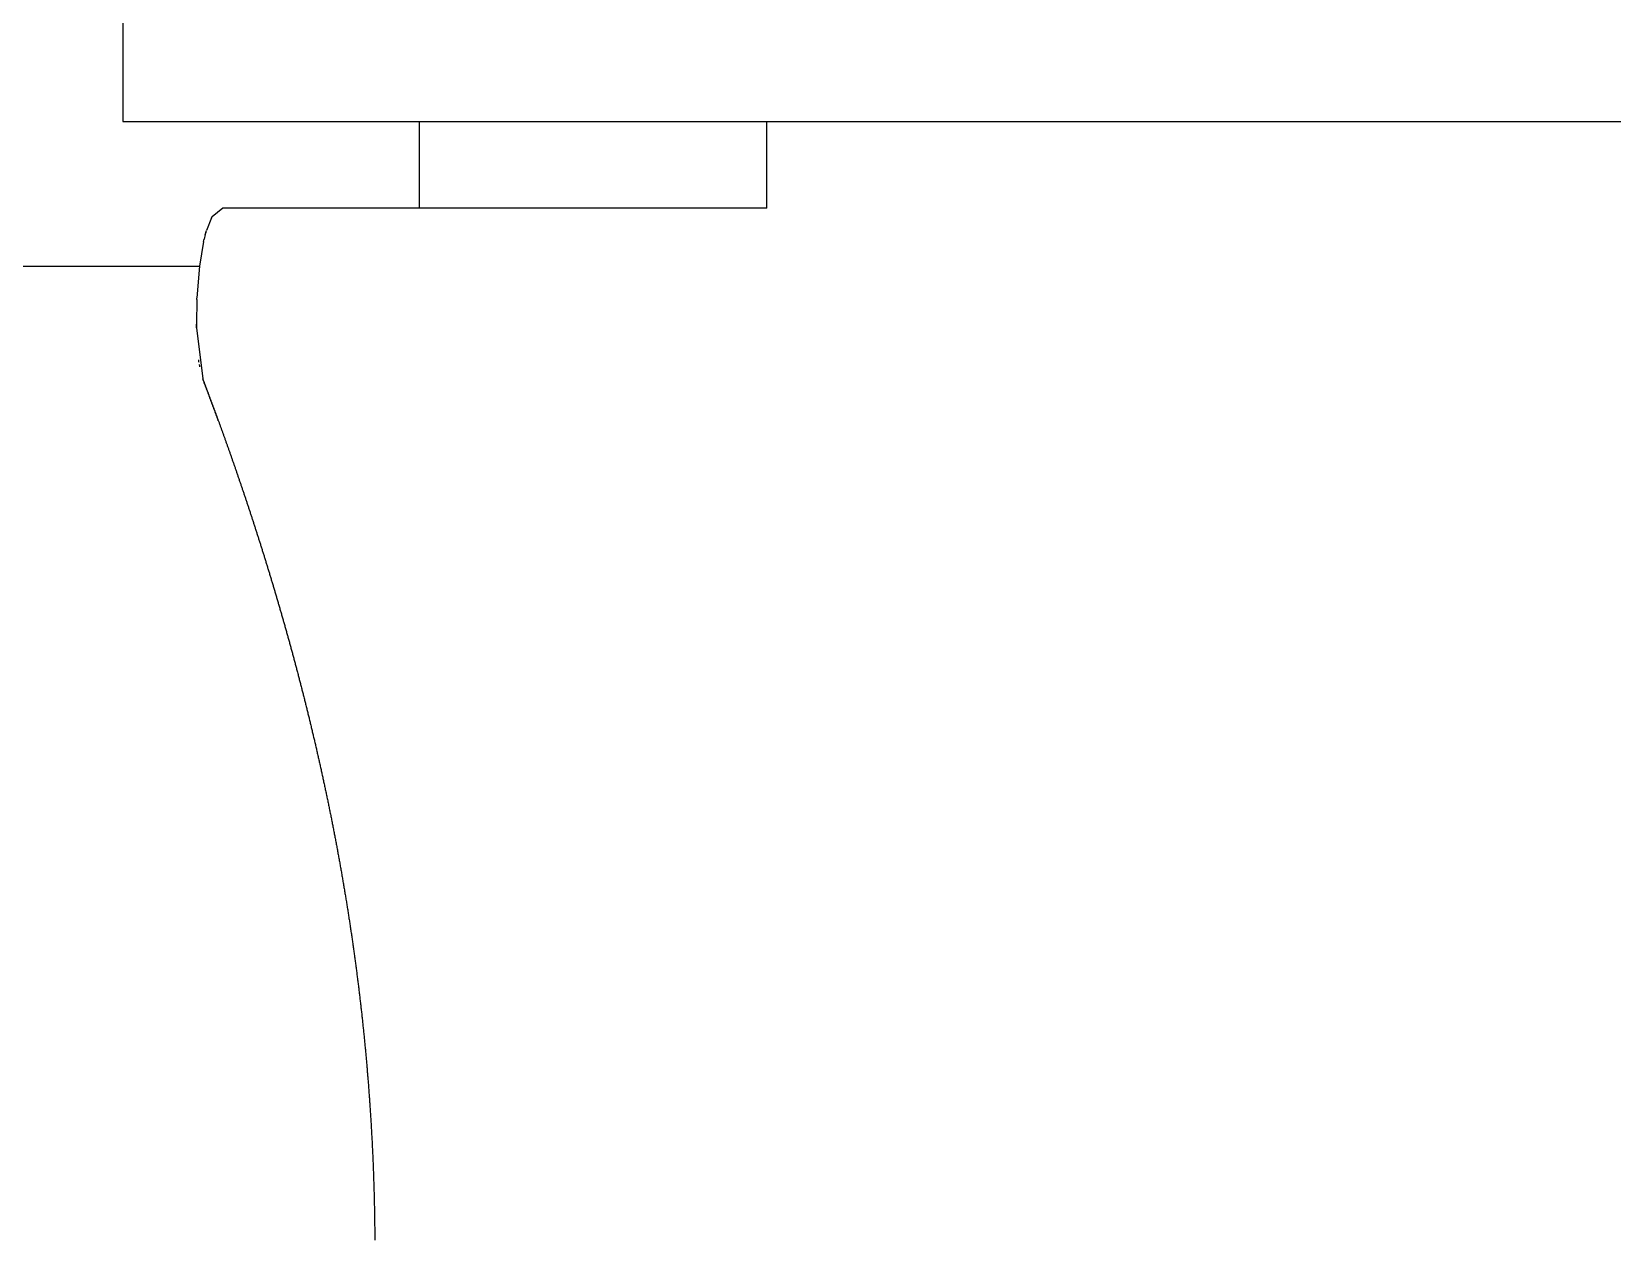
# Model space of a CAD drawing. Header units: millimetres. Extents: x 434053 to 1059003, y -2417481 to 936527.
# Drawn here: x 554706.65 to 554733.97, y -2129151.52 to -2129130.66 of the extents above; entities that cross this region are included whole.
import ezdxf

# ---------------------------------------------------------------- set-up
doc = ezdxf.new("R2010")
doc.units = ezdxf.units.MM
doc.header["$LTSCALE"] = 1000
doc.header["$MEASUREMENT"] = 0
doc.layers.add('fur2023', color=252, linetype='Continuous')
doc.layers.add('PUB_HATCH', color=8, linetype='Continuous')

# ---------------------------------------------------------------- blocks, each defined once
blk = doc.blocks.new('dgasdgghAccessible Toilet')
at = {"linetype": 'Continuous'}
for p, q in [((-1039.5, -321.530551), (-1039.5, -268.530551)), ((-1038, -310.401054), (-1039.5, -310.401054)), ((-1038, -310.401054), (-1038, -319.805034)), ((-1038, -310.401054), (-1038, -319.805034)), ((-1039.5, -316.411054), (-1038, -316.411054)), ((-1024.272092, -317.426359), (-1024.250968, -317.423917)), ((-1024.250968, -317.423917), (-1024.229836, -317.421486)), ((-1024.229836, -317.421486), (-1024.208697, -317.419066)), ((-1024.208697, -317.419066), (-1024.187551, -317.416658)), ((-1024.187551, -317.416658), (-1024.166397, -317.41426)), ((-1024.166397, -317.41426), (-1024.145236, -317.411874)), ((-1024.145236, -317.411874), (-1024.124068, -317.409499)), ((-1024.124068, -317.409499), (-1024.102892, -317.407135)), ((-1024.102892, -317.407135), (-1024.081708, -317.404782)), ((-1024.081708, -317.404782), (-1024.060517, -317.40244)), ((-1024.060517, -317.40244), (-1024.039319, -317.40011)), ((-1024.039319, -317.40011), (-1024.018114, -317.397791)), ((-1024.018114, -317.397791), (-1023.996901, -317.395483)), ((-1023.996901, -317.395483), (-1023.97568, -317.393186)), ((-1023.97568, -317.393186), (-1023.954452, -317.390901)), ((-1023.954452, -317.390901), (-1023.933217, -317.388627)), ((-1023.933217, -317.388627), (-1023.911974, -317.386364)), ((-1023.911974, -317.386364), (-1023.890724, -317.384113)), ((-1023.890724, -317.384113), (-1023.869466, -317.381873)), ((-1023.869466, -317.381873), (-1023.848201, -317.379644)), ((-1023.848201, -317.379644), (-1023.826929, -317.377426)), ((-1023.826929, -317.377426), (-1023.805649, -317.375221)), ((-1023.805649, -317.375221), (-1023.784361, -317.373026)), ((-1023.784361, -317.373026), (-1023.763066, -317.370843)), ((-1023.763066, -317.370843), (-1023.741764, -317.368671)), ((-1023.741764, -317.368671), (-1023.720454, -317.366511)), ((-1023.720454, -317.366511), (-1023.699137, -317.364362)), ((-1023.699137, -317.364362), (-1023.677812, -317.362225)), ((-1023.677812, -317.362225), (-1023.656479, -317.360099)), ((-1023.656479, -317.360099), (-1023.63514, -317.357985)), ((-1023.63514, -317.357985), (-1023.613792, -317.355882)), ((-1023.613792, -317.355882), (-1023.592438, -317.353791)), ((-1023.592438, -317.353791), (-1023.571075, -317.351711)), ((-1023.571075, -317.351711), (-1023.549706, -317.349643)), ((-1023.549706, -317.349643), (-1023.528328, -317.347587)), ((-1023.528328, -317.347587), (-1023.506944, -317.345542)), ((-1023.506944, -317.345542), (-1023.485551, -317.343508)), ((-1023.485551, -317.343508), (-1023.464152, -317.341487)), ((-1023.464152, -317.341487), (-1023.442744, -317.339477)), ((-1023.442744, -317.339477), (-1023.42133, -317.337478)), ((-1023.42133, -317.337478), (-1023.399907, -317.335492)), ((-1023.399907, -317.335492), (-1023.378477, -317.333516)), ((-1023.378477, -317.333516), (-1023.35704, -317.331553)), ((-1023.35704, -317.331553), (-1023.335595, -317.329601)), ((-1023.335595, -317.329601), (-1023.314143, -317.327662)), ((-1023.314143, -317.327662), (-1023.292683, -317.325733)), ((-1023.292683, -317.325733), (-1023.271215, -317.323817)), ((-1023.271215, -317.323817), (-1023.24974, -317.321912)), ((-1023.24974, -317.321912), (-1023.228258, -317.320019)), ((-1023.228258, -317.320019), (-1023.206768, -317.318138)), ((-1023.206768, -317.318138), (-1023.18527, -317.316269)), ((-1023.18527, -317.316269), (-1023.163765, -317.314412)), ((-1023.163765, -317.314412), (-1023.142252, -317.312566)), ((-1023.142252, -317.312566), (-1023.120732, -317.310733)), ((-1023.120732, -317.310733), (-1023.099204, -317.308911)), ((-1023.099204, -317.308911), (-1023.077668, -317.307101)), ((-1023.077668, -317.307101), (-1023.056125, -317.305303)), ((-1023.056125, -317.305303), (-1023.034575, -317.303517)), ((-1023.034575, -317.303517), (-1023.013016, -317.301742)), ((-1023.013016, -317.301742), (-1022.991451, -317.29998)), ((-1022.991451, -317.29998), (-1022.969877, -317.29823)), ((-1022.969877, -317.29823), (-1022.948296, -317.296492)), ((-1022.948296, -317.296492), (-1022.926708, -317.294765)), ((-1022.926708, -317.294765), (-1022.905112, -317.293051)), ((-1022.905112, -317.293051), (-1022.883508, -317.291349)), ((-1022.883508, -317.291349), (-1022.861897, -317.289659)), ((-1022.861897, -317.289659), (-1022.840278, -317.28798)), ((-1022.840278, -317.28798), (-1022.818651, -317.286314)), ((-1022.818651, -317.286314), (-1022.797017, -317.28466)), ((-1022.797017, -317.28466), (-1022.775376, -317.283018)), ((-1022.775376, -317.283018), (-1022.753726, -317.281388)), ((-1022.753726, -317.281388), (-1022.732069, -317.279771)), ((-1022.732069, -317.279771), (-1022.710405, -317.278165)), ((-1022.710405, -317.278165), (-1022.688733, -317.276572)), ((-1022.688733, -317.276572), (-1022.667053, -317.27499)), ((-1022.667053, -317.27499), (-1022.645365, -317.273421)), ((-1022.645365, -317.273421), (-1022.62367, -317.271865)), ((-1022.62367, -317.271865), (-1022.601967, -317.27032)), ((-1022.601967, -317.27032), (-1022.580257, -317.268787)), ((-1022.580257, -317.268787), (-1022.558539, -317.267267)), ((-1022.558539, -317.267267), (-1022.536813, -317.265759)), ((-1022.536813, -317.265759), (-1022.51508, -317.264264)), ((-1022.51508, -317.264264), (-1022.493339, -317.26278)), ((-1022.493339, -317.26278), (-1022.471591, -317.261309)), ((-1022.471591, -317.261309), (-1022.449834, -317.259851)), ((-1022.449834, -317.259851), (-1022.42807, -317.258404)), ((-1022.42807, -317.258404), (-1022.406299, -317.25697)), ((-1022.406299, -317.25697), (-1022.384519, -317.255548)), ((-1022.384519, -317.255548), (-1022.362732, -317.254139)), ((-1022.362732, -317.254139), (-1022.340938, -317.252742)), ((-1022.340938, -317.252742), (-1022.319135, -317.251358)), ((-1022.319135, -317.251358), (-1022.297325, -317.249985)), ((-1022.297325, -317.249985), (-1022.275508, -317.248626)), ((-1022.275508, -317.248626), (-1022.253682, -317.247278)), ((-1022.253682, -317.247278), (-1022.231849, -317.245944)), ((-1022.231849, -317.245944), (-1022.210008, -317.244621)), ((-1022.210008, -317.244621), (-1022.18816, -317.243312)), ((-1022.18816, -317.243312), (-1022.166303, -317.242014)), ((-1022.166303, -317.242014), (-1022.144439, -317.24073)), ((-1022.144439, -317.24073), (-1022.122567, -317.239457)), ((-1022.122567, -317.239457), (-1022.100688, -317.238198)), ((-1022.100688, -317.238198), (-1022.0788, -317.236951)), ((-1022.0788, -317.236951), (-1022.056905, -317.235716)), ((-1022.056905, -317.235716), (-1022.035002, -317.234494)), ((-1022.035002, -317.234494), (-1022.013092, -317.233285)), ((-1022.013092, -317.233285), (-1021.991173, -317.232088)), ((-1021.991173, -317.232088), (-1021.969247, -317.230904)), ((-1021.969247, -317.230904), (-1021.947313, -317.229733)), ((-1021.947313, -317.229733), (-1021.925371, -317.228574)), ((-1021.925371, -317.228574), (-1021.903421, -317.227428)), ((-1021.903421, -317.227428), (-1021.881463, -317.226295)), ((-1021.881463, -317.226295), (-1021.859497, -317.225174)), ((-1021.859497, -317.225174), (-1021.837524, -317.224066)), ((-1021.837524, -317.224066), (-1021.815542, -317.222971)), ((-1021.815542, -317.222971), (-1021.793553, -317.221889)), ((-1021.793553, -317.221889), (-1021.771556, -317.220819)), ((-1021.771556, -317.220819), (-1021.749551, -317.219762)), ((-1021.749551, -317.219762), (-1021.727539, -317.218718)), ((-1021.727539, -317.218718), (-1021.705518, -317.217687)), ((-1021.705518, -317.217687), (-1021.68349, -317.216669)), ((-1021.68349, -317.216669), (-1021.661454, -317.215664)), ((-1021.661454, -317.215664), (-1021.639411, -317.214671)), ((-1021.639411, -317.214671), (-1021.61736, -317.213691)), ((-1021.61736, -317.213691), (-1021.595301, -317.212725)), ((-1021.595301, -317.212725), (-1021.573235, -317.211771)), ((-1021.573235, -317.211771), (-1021.55116, -317.21083)), ((-1021.55116, -317.21083), (-1021.529078, -317.209902)), ((-1021.529078, -317.209902), (-1021.506987, -317.208987)), ((-1021.506987, -317.208987), (-1021.484889, -317.208085)), ((-1021.484889, -317.208085), (-1021.462782, -317.207196)), ((-1021.462782, -317.207196), (-1021.440667, -317.20632)), ((-1021.440667, -317.20632), (-1021.418543, -317.205457)), ((-1021.418543, -317.205457), (-1021.39641, -317.204607)), ((-1021.39641, -317.204607), (-1021.374269, -317.203769)), ((-1021.374269, -317.203769), (-1021.352119, -317.202945)), ((-1021.352119, -317.202945), (-1021.329961, -317.202134)), ((-1021.329961, -317.202134), (-1021.307794, -317.201337)), ((-1021.307794, -317.201337), (-1021.285619, -317.200552)), ((-1021.285619, -317.200552), (-1021.263437, -317.19978)), ((-1021.263437, -317.19978), (-1021.241248, -317.199022)), ((-1021.241248, -317.199022), (-1021.219053, -317.198277)), ((-1021.219053, -317.198277), (-1021.196853, -317.197545)), ((-1021.196853, -317.197545), (-1021.174648, -317.196826)), ((-1021.174648, -317.196826), (-1021.152438, -317.196121)), ((-1021.152438, -317.196121), (-1021.130224, -317.195429)), ((-1021.130224, -317.195429), (-1021.108008, -317.19475)), ((-1021.108008, -317.19475), (-1021.085788, -317.194085)), ((-1021.085788, -317.194085), (-1021.063566, -317.193434)), ((-1021.063566, -317.193434), (-1021.041343, -317.192796)), ((-1021.041343, -317.192796), (-1021.019117, -317.192171)), ((-1021.019117, -317.192171), (-1020.996891, -317.19156)), ((-1020.996891, -317.19156), (-1020.974662, -317.190962)), ((-1020.974662, -317.190962), (-1020.952433, -317.190378)), ((-1020.952433, -317.190378), (-1020.930202, -317.189807)), ((-1020.930202, -317.189807), (-1020.907971, -317.18925)), ((-1020.907971, -317.18925), (-1020.885739, -317.188706)), ((-1020.885739, -317.188706), (-1020.863507, -317.188175)), ((-1020.863507, -317.188175), (-1020.841275, -317.187658)), ((-1020.841275, -317.187658), (-1020.819042, -317.187155)), ((-1020.819042, -317.187155), (-1020.79681, -317.186665)), ((-1020.79681, -317.186665), (-1020.774578, -317.186188)), ((-1020.774578, -317.186188), (-1020.752347, -317.185725)), ((-1020.752347, -317.185725), (-1020.730116, -317.185276)), ((-1020.730116, -317.185276), (-1020.707886, -317.18484)), ((-1020.707886, -317.18484), (-1020.685657, -317.184417)), ((-1020.685657, -317.184417), (-1020.663429, -317.184008)), ((-1020.663429, -317.184008), (-1020.641202, -317.183612)), ((-1020.641202, -317.183612), (-1020.618977, -317.183229)), ((-1020.618977, -317.183229), (-1020.596753, -317.182861)), ((-1020.596753, -317.182861), (-1020.574531, -317.182505)), ((-1020.574531, -317.182505), (-1020.552311, -317.182163)), ((-1020.552311, -317.182163), (-1020.530093, -317.181835)), ((-1020.530093, -317.181835), (-1020.507877, -317.18152)), ((-1020.507877, -317.18152), (-1020.485664, -317.181218)), ((-1020.485664, -317.181218), (-1020.463453, -317.18093)), ((-1020.463453, -317.18093), (-1020.441245, -317.180655)), ((-1020.441245, -317.180655), (-1020.41904, -317.180394)), ((-1020.41904, -317.180394), (-1020.396838, -317.180146)), ((-1020.396838, -317.180146), (-1020.37464, -317.179912)), ((-1020.37464, -317.179912), (-1020.352445, -317.179691)), ((-1020.352445, -317.179691), (-1020.330255, -317.179484)), ((-1020.330255, -317.179484), (-1020.308068, -317.17929)), ((-1020.308068, -317.17929), (-1020.285886, -317.17911)), ((-1020.285886, -317.17911), (-1020.263708, -317.178943)), ((-1020.263708, -317.178943), (-1020.241535, -317.17879)), ((-1020.241535, -317.17879), (-1020.219366, -317.17865)), ((-1020.219366, -317.17865), (-1020.197202, -317.178523)), ((-1020.197202, -317.178523), (-1020.175043, -317.17841)), ((-1026.204504, -317.699926), (-1026.184064, -317.696517)), ((-1026.184064, -317.696517), (-1026.163616, -317.693117)), ((-1026.163616, -317.693117), (-1026.143161, -317.689727)), ((-1026.143161, -317.689727), (-1026.122698, -317.686347)), ((-1026.122698, -317.686347), (-1026.102228, -317.682977)), ((-1026.102228, -317.682977), (-1026.081751, -317.679616)), ((-1026.081751, -317.679616), (-1026.061266, -317.676265)), ((-1026.061266, -317.676265), (-1026.040774, -317.672924)), ((-1026.040774, -317.672924), (-1026.020274, -317.669593)), ((-1026.020274, -317.669593), (-1025.999767, -317.666272)), ((-1025.999767, -317.666272), (-1025.979253, -317.66296)), ((-1025.979253, -317.66296), (-1025.958731, -317.659658)), ((-1025.958731, -317.659658), (-1025.938202, -317.656367)), ((-1025.938202, -317.656367), (-1025.917666, -317.653085)), ((-1025.917666, -317.653085), (-1025.897123, -317.649813)), ((-1025.897123, -317.649813), (-1025.876572, -317.646551)), ((-1025.876572, -317.646551), (-1025.856013, -317.643298)), ((-1025.856013, -317.643298), (-1025.835448, -317.640056)), ((-1025.835448, -317.640056), (-1025.814875, -317.636824)), ((-1025.814875, -317.636824), (-1025.794295, -317.633602)), ((-1025.794295, -317.633602), (-1025.773707, -317.63039)), ((-1025.773707, -317.63039), (-1025.753112, -317.627188)), ((-1025.753112, -317.627188), (-1025.73251, -317.623995)), ((-1025.73251, -317.623995), (-1025.7119, -317.620813)), ((-1025.7119, -317.620813), (-1025.691283, -317.617641)), ((-1025.691283, -317.617641), (-1025.670659, -317.614479)), ((-1025.670659, -317.614479), (-1025.650027, -317.611328)), ((-1025.650027, -317.611328), (-1025.629388, -317.608186)), ((-1025.629388, -317.608186), (-1025.608741, -317.605054)), ((-1025.608741, -317.605054), (-1025.588088, -317.601933)), ((-1025.588088, -317.601933), (-1025.567427, -317.598821)), ((-1025.567427, -317.598821), (-1025.546758, -317.59572)), ((-1025.546758, -317.59572), (-1025.526082, -317.592629)), ((-1025.526082, -317.592629), (-1025.505399, -317.589548)), ((-1025.505399, -317.589548), (-1025.484709, -317.586478)), ((-1025.484709, -317.586478), (-1025.464011, -317.583417)), ((-1025.464011, -317.583417), (-1025.443305, -317.580367)), ((-1025.443305, -317.580367), (-1025.422593, -317.577327)), ((-1025.422593, -317.577327), (-1025.401873, -317.574298)), ((-1025.401873, -317.574298), (-1025.381146, -317.571278)), ((-1025.381146, -317.571278), (-1025.360411, -317.568269)), ((-1025.360411, -317.568269), (-1025.339669, -317.56527)), ((-1025.339669, -317.56527), (-1025.31892, -317.562282)), ((-1025.31892, -317.562282), (-1025.298163, -317.559304)), ((-1025.298163, -317.559304), (-1025.277399, -317.556336)), ((-1025.277399, -317.556336), (-1025.256628, -317.553379)), ((-1025.256628, -317.553379), (-1025.235849, -317.550432)), ((-1025.235849, -317.550432), (-1025.215063, -317.547496)), ((-1025.215063, -317.547496), (-1025.19427, -317.544569)), ((-1025.19427, -317.544569), (-1025.173469, -317.541654)), ((-1025.173469, -317.541654), (-1025.152661, -317.538749)), ((-1025.152661, -317.538749), (-1025.131846, -317.535854)), ((-1025.131846, -317.535854), (-1025.111023, -317.532969)), ((-1025.111023, -317.532969), (-1025.090193, -317.530096)), ((-1025.090193, -317.530096), (-1025.069356, -317.527232)), ((-1025.069356, -317.527232), (-1025.048511, -317.52438)), ((-1025.048511, -317.52438), (-1025.027659, -317.521537)), ((-1025.027659, -317.521537), (-1025.006799, -317.518706)), ((-1025.006799, -317.518706), (-1024.985933, -317.515885)), ((-1024.985933, -317.515885), (-1024.965058, -317.513074)), ((-1024.965058, -317.513074), (-1024.944177, -317.510274)), ((-1024.944177, -317.510274), (-1024.923288, -317.507485)), ((-1024.923288, -317.507485), (-1024.902392, -317.504706)), ((-1024.902392, -317.504706), (-1024.881488, -317.501938)), ((-1024.881488, -317.501938), (-1024.860578, -317.499181)), ((-1024.860578, -317.499181), (-1024.839659, -317.496434)), ((-1024.839659, -317.496434), (-1024.818734, -317.493698)), ((-1024.818734, -317.493698), (-1024.797801, -317.490972)), ((-1024.797801, -317.490972), (-1024.776861, -317.488258)), ((-1024.776861, -317.488258), (-1024.755913, -317.485554)), ((-1024.755913, -317.485554), (-1024.734958, -317.482861)), ((-1024.734958, -317.482861), (-1024.713996, -317.480178)), ((-1024.713996, -317.480178), (-1024.693027, -317.477507)), ((-1024.693027, -317.477507), (-1024.67205, -317.474846)), ((-1024.67205, -317.474846), (-1024.651065, -317.472196)), ((-1024.651065, -317.472196), (-1024.630074, -317.469557)), ((-1024.630074, -317.469557), (-1024.609075, -317.466928)), ((-1024.609075, -317.466928), (-1024.588069, -317.464311)), ((-1024.588069, -317.464311), (-1024.567055, -317.461704)), ((-1024.567055, -317.461704), (-1024.546034, -317.459108)), ((-1024.546034, -317.459108), (-1024.525006, -317.456523)), ((-1024.525006, -317.456523), (-1024.50397, -317.453949)), ((-1024.50397, -317.453949), (-1024.482927, -317.451386)), ((-1024.482927, -317.451386), (-1024.461877, -317.448834)), ((-1024.461877, -317.448834), (-1024.440819, -317.446293)), ((-1024.440819, -317.446293), (-1024.419754, -317.443763)), ((-1024.419754, -317.443763), (-1024.398681, -317.441243)), ((-1024.398681, -317.441243), (-1024.377601, -317.438735)), ((-1024.377601, -317.438735), (-1024.356514, -317.436238)), ((-1024.356514, -317.436238), (-1024.33542, -317.433752)), ((-1024.33542, -317.433752), (-1024.314318, -317.431276)), ((-1024.314318, -317.431276), (-1024.293208, -317.428812)), ((-1024.293208, -317.428812), (-1024.272092, -317.426359)), ((-1027.68716, -317.97618), (-1027.667664, -317.97218)), ((-1027.667664, -317.97218), (-1027.648153, -317.968186)), ((-1027.648153, -317.968186), (-1027.628626, -317.964198)), ((-1027.628626, -317.964198), (-1027.609084, -317.960217)), ((-1027.609084, -317.960217), (-1027.589525, -317.956243)), ((-1027.589525, -317.956243), (-1027.56995, -317.952275)), ((-1027.56995, -317.952275), (-1027.550359, -317.948314)), ((-1027.550359, -317.948314), (-1027.530752, -317.94436)), ((-1027.530752, -317.94436), (-1027.51113, -317.940412)), ((-1027.51113, -317.940412), (-1027.491491, -317.936471)), ((-1027.491491, -317.936471), (-1027.471836, -317.932536)), ((-1027.471836, -317.932536), (-1027.452165, -317.928609)), ((-1027.452165, -317.928609), (-1027.432478, -317.924688)), ((-1027.432478, -317.924688), (-1027.412775, -317.920774)), ((-1027.412775, -317.920774), (-1027.393056, -317.916866)), ((-1027.393056, -317.916866), (-1027.373321, -317.912966)), ((-1027.373321, -317.912966), (-1027.35357, -317.909072)), ((-1027.35357, -317.909072), (-1027.333803, -317.905186)), ((-1027.333803, -317.905186), (-1027.31402, -317.901306)), ((-1027.31402, -317.901306), (-1027.294222, -317.897433)), ((-1027.294222, -317.897433), (-1027.274407, -317.893568)), ((-1027.274407, -317.893568), (-1027.254577, -317.889709)), ((-1027.254577, -317.889709), (-1027.234731, -317.885857)), ((-1027.234731, -317.885857), (-1027.214869, -317.882013)), ((-1027.214869, -317.882013), (-1027.194992, -317.878175)), ((-1027.194992, -317.878175), (-1027.175098, -317.874345)), ((-1027.175098, -317.874345), (-1027.15519, -317.870522)), ((-1027.15519, -317.870522), (-1027.135265, -317.866707)), ((-1027.135265, -317.866707), (-1027.115325, -317.862898)), ((-1027.115325, -317.862898), (-1027.095369, -317.859097)), ((-1027.095369, -317.859097), (-1027.075396, -317.855303)), ((-1027.075396, -317.855303), (-1027.055407, -317.851516)), ((-1027.055407, -317.851516), (-1027.035402, -317.847737)), ((-1027.035402, -317.847737), (-1027.015379, -317.843964)), ((-1027.015379, -317.843964), (-1026.99534, -317.840199)), ((-1026.99534, -317.840199), (-1026.975284, -317.836441)), ((-1026.975284, -317.836441), (-1026.95521, -317.83269)), ((-1026.95521, -317.83269), (-1026.935119, -317.828946)), ((-1026.935119, -317.828946), (-1026.915011, -317.82521)), ((-1026.915011, -317.82521), (-1026.894886, -317.821481)), ((-1026.894886, -317.821481), (-1026.874744, -317.817759)), ((-1026.874744, -317.817759), (-1026.854588, -317.814045)), ((-1026.854588, -317.814045), (-1026.834417, -317.810339)), ((-1026.834417, -317.810339), (-1026.814232, -317.806641)), ((-1026.814232, -317.806641), (-1026.794034, -317.802951)), ((-1026.794034, -317.802951), (-1026.773823, -317.799269)), ((-1026.773823, -317.799269), (-1026.753601, -317.795596)), ((-1026.753601, -317.795596), (-1026.733369, -317.791932)), ((-1026.733369, -317.791932), (-1026.713126, -317.788276)), ((-1026.713126, -317.788276), (-1026.692874, -317.784629)), ((-1026.692874, -317.784629), (-1026.672613, -317.780992)), ((-1026.672613, -317.780992), (-1026.652344, -317.777363)), ((-1026.652344, -317.777363), (-1026.632067, -317.773744)), ((-1026.632067, -317.773744), (-1026.611781, -317.770134)), ((-1026.611781, -317.770134), (-1026.591488, -317.766533)), ((-1026.591488, -317.766533), (-1026.571186, -317.762942)), ((-1026.571186, -317.762942), (-1026.550877, -317.75936)), ((-1026.550877, -317.75936), (-1026.53056, -317.755787)), ((-1026.53056, -317.755787), (-1026.510236, -317.752224)), ((-1026.510236, -317.752224), (-1026.489904, -317.748671)), ((-1026.489904, -317.748671), (-1026.469565, -317.745127)), ((-1026.469565, -317.745127), (-1026.449219, -317.741592)), ((-1026.449219, -317.741592), (-1026.428865, -317.738067)), ((-1026.428865, -317.738067), (-1026.408505, -317.734551)), ((-1026.408505, -317.734551), (-1026.388137, -317.731046)), ((-1026.388137, -317.731046), (-1026.367763, -317.727549)), ((-1026.367763, -317.727549), (-1026.347381, -317.724063)), ((-1026.347381, -317.724063), (-1026.326992, -317.720586)), ((-1026.326992, -317.720586), (-1026.306595, -317.717118)), ((-1026.306595, -317.717118), (-1026.286192, -317.713661)), ((-1026.286192, -317.713661), (-1026.265781, -317.710213)), ((-1026.265781, -317.710213), (-1026.245363, -317.706774)), ((-1026.245363, -317.706774), (-1026.224937, -317.703345)), ((-1026.224937, -317.703345), (-1026.204504, -317.699926)), ((-1028.920251, -318.248861), (-1028.901786, -318.244495)), ((-1028.901786, -318.244495), (-1028.883305, -318.240134)), ((-1028.883305, -318.240134), (-1028.864808, -318.235778)), ((-1028.864808, -318.235778), (-1028.846297, -318.231426)), ((-1028.846297, -318.231426), (-1028.827769, -318.22708)), ((-1028.827769, -318.22708), (-1028.809226, -318.222738)), ((-1028.809226, -318.222738), (-1028.790668, -318.218401)), ((-1028.790668, -318.218401), (-1028.772093, -318.21407)), ((-1028.772093, -318.21407), (-1028.753503, -318.209743)), ((-1028.753503, -318.209743), (-1028.734898, -318.205422)), ((-1028.734898, -318.205422), (-1028.716276, -318.201105)), ((-1028.716276, -318.201105), (-1028.697639, -318.196794)), ((-1028.697639, -318.196794), (-1028.678987, -318.192487)), ((-1028.678987, -318.192487), (-1028.660318, -318.188186)), ((-1028.660318, -318.188186), (-1028.641634, -318.18389)), ((-1028.641634, -318.18389), (-1028.622933, -318.179598)), ((-1028.622933, -318.179598), (-1028.604217, -318.175313)), ((-1028.604217, -318.175313), (-1028.585485, -318.171032)), ((-1028.585485, -318.171032), (-1028.566738, -318.166756)), ((-1028.566738, -318.166756), (-1028.547974, -318.162486)), ((-1028.547974, -318.162486), (-1028.529194, -318.158221)), ((-1028.529194, -318.158221), (-1028.510399, -318.153961)), ((-1028.510399, -318.153961), (-1028.491588, -318.149707)), ((-1028.491588, -318.149707), (-1028.47276, -318.145458)), ((-1028.47276, -318.145458), (-1028.453917, -318.141214)), ((-1028.453917, -318.141214), (-1028.435058, -318.136976)), ((-1028.435058, -318.136976), (-1028.416183, -318.132743)), ((-1028.416183, -318.132743), (-1028.397292, -318.128516)), ((-1028.397292, -318.128516), (-1028.378386, -318.124294)), ((-1028.378386, -318.124294), (-1028.359463, -318.120077)), ((-1028.359463, -318.120077), (-1028.340524, -318.115867)), ((-1028.340524, -318.115867), (-1028.32157, -318.111661)), ((-1028.32157, -318.111661), (-1028.3026, -318.107462)), ((-1028.3026, -318.107462), (-1028.283614, -318.103268)), ((-1028.283614, -318.103268), (-1028.264612, -318.099079)), ((-1028.264612, -318.099079), (-1028.245594, -318.094896)), ((-1028.245594, -318.094896), (-1028.226561, -318.090719)), ((-1028.226561, -318.090719), (-1028.207511, -318.086548)), ((-1028.207511, -318.086548), (-1028.188446, -318.082382)), ((-1028.188446, -318.082382), (-1028.169364, -318.078222)), ((-1028.169364, -318.078222), (-1028.150267, -318.074068)), ((-1028.150267, -318.074068), (-1028.131154, -318.06992)), ((-1028.131154, -318.06992), (-1028.112025, -318.065778)), ((-1028.112025, -318.065778), (-1028.09288, -318.061641)), ((-1028.09288, -318.061641), (-1028.073719, -318.057511)), ((-1028.073719, -318.057511), (-1028.054542, -318.053386)), ((-1028.054542, -318.053386), (-1028.03535, -318.049267)), ((-1028.03535, -318.049267), (-1028.016141, -318.045155)), ((-1028.016141, -318.045155), (-1027.996917, -318.041048)), ((-1027.996917, -318.041048), (-1027.977676, -318.036947)), ((-1027.977676, -318.036947), (-1027.95842, -318.032853)), ((-1027.95842, -318.032853), (-1027.939148, -318.028764)), ((-1027.939148, -318.028764), (-1027.91986, -318.024682)), ((-1027.91986, -318.024682), (-1027.900555, -318.020606)), ((-1027.900555, -318.020606), (-1027.881235, -318.016536)), ((-1027.881235, -318.016536), (-1027.8619, -318.012472)), ((-1027.8619, -318.012472), (-1027.842548, -318.008414)), ((-1027.842548, -318.008414), (-1027.82318, -318.004363)), ((-1027.82318, -318.004363), (-1027.803796, -318.000318)), ((-1027.803796, -318.000318), (-1027.784397, -317.996279)), ((-1027.784397, -317.996279), (-1027.764981, -317.992246)), ((-1027.764981, -317.992246), (-1027.74555, -317.98822)), ((-1027.74555, -317.98822), (-1027.726102, -317.9842)), ((-1027.726102, -317.9842), (-1027.706639, -317.980187)), ((-1027.706639, -317.980187), (-1027.68716, -317.97618)), ((-1030.000107, -318.518944), (-1029.982559, -318.514324)), ((-1029.982559, -318.514324), (-1029.964996, -318.509709)), ((-1029.964996, -318.509709), (-1029.947418, -318.505096)), ((-1029.947418, -318.505096), (-1029.929825, -318.500488)), ((-1029.929825, -318.500488), (-1029.912217, -318.495883)), ((-1029.912217, -318.495883), (-1029.894594, -318.491282)), ((-1029.894594, -318.491282), (-1029.876955, -318.486684)), ((-1029.876955, -318.486684), (-1029.859301, -318.48209)), ((-1029.859301, -318.48209), (-1029.841632, -318.4775)), ((-1029.841632, -318.4775), (-1029.823948, -318.472914)), ((-1029.823948, -318.472914), (-1029.806248, -318.468331)), ((-1029.806248, -318.468331), (-1029.788534, -318.463752)), ((-1029.788534, -318.463752), (-1029.770804, -318.459177)), ((-1029.770804, -318.459177), (-1029.753058, -318.454606)), ((-1029.753058, -318.454606), (-1029.735298, -318.450039)), ((-1029.735298, -318.450039), (-1029.717522, -318.445475)), ((-1029.717522, -318.445475), (-1029.699732, -318.440916)), ((-1029.699732, -318.440916), (-1029.681925, -318.43636)), ((-1029.681925, -318.43636), (-1029.664104, -318.431809)), ((-1029.664104, -318.431809), (-1029.646267, -318.427261)), ((-1029.646267, -318.427261), (-1029.628416, -318.422717)), ((-1029.628416, -318.422717), (-1029.610548, -318.418178)), ((-1029.610548, -318.418178), (-1029.592666, -318.413642)), ((-1029.592666, -318.413642), (-1029.574768, -318.409111)), ((-1029.574768, -318.409111), (-1029.556855, -318.404583)), ((-1029.556855, -318.404583), (-1029.538927, -318.40006)), ((-1029.538927, -318.40006), (-1029.520984, -318.39554)), ((-1029.520984, -318.39554), (-1029.503025, -318.391025)), ((-1029.503025, -318.391025), (-1029.485051, -318.386514)), ((-1029.485051, -318.386514), (-1029.467062, -318.382008)), ((-1029.467062, -318.382008), (-1029.449057, -318.377505)), ((-1029.449057, -318.377505), (-1029.431037, -318.373007)), ((-1029.431037, -318.373007), (-1029.413002, -318.368513)), ((-1029.413002, -318.368513), (-1029.394951, -318.364023)), ((-1029.394951, -318.364023), (-1029.376885, -318.359538)), ((-1029.376885, -318.359538), (-1029.358804, -318.355056)), ((-1029.358804, -318.355056), (-1029.340708, -318.35058)), ((-1029.340708, -318.35058), (-1029.322596, -318.346107)), ((-1029.322596, -318.346107), (-1029.304469, -318.341639)), ((-1029.304469, -318.341639), (-1029.286326, -318.337175)), ((-1029.286326, -318.337175), (-1029.268168, -318.332716)), ((-1029.268168, -318.332716), (-1029.249995, -318.328261)), ((-1029.249995, -318.328261), (-1029.231807, -318.323811)), ((-1029.231807, -318.323811), (-1029.213603, -318.319365)), ((-1029.213603, -318.319365), (-1029.195383, -318.314924)), ((-1029.195383, -318.314924), (-1029.177149, -318.310487)), ((-1029.177149, -318.310487), (-1029.158899, -318.306055)), ((-1029.158899, -318.306055), (-1029.140633, -318.301627)), ((-1029.140633, -318.301627), (-1029.122353, -318.297204)), ((-1029.122353, -318.297204), (-1029.104056, -318.292786)), ((-1029.104056, -318.292786), (-1029.085745, -318.288372)), ((-1029.085745, -318.288372), (-1029.067418, -318.283963)), ((-1029.067418, -318.283963), (-1029.049076, -318.279558)), ((-1029.049076, -318.279558), (-1029.030719, -318.275159)), ((-1029.030719, -318.275159), (-1029.012346, -318.270764)), ((-1029.012346, -318.270764), (-1028.993958, -318.266374)), ((-1028.993958, -318.266374), (-1028.975554, -318.261988)), ((-1028.975554, -318.261988), (-1028.957135, -318.257608)), ((-1028.957135, -318.257608), (-1028.938701, -318.253232)), ((-1028.938701, -318.253232), (-1028.920251, -318.248861)), ((-1030.992013, -318.792249), (-1030.975341, -318.787459)), ((-1030.975341, -318.787459), (-1030.958654, -318.782672)), ((-1030.958654, -318.782672), (-1030.941952, -318.777886)), ((-1030.941952, -318.777886), (-1030.925235, -318.773103)), ((-1030.925235, -318.773103), (-1030.908503, -318.768323)), ((-1030.908503, -318.768323), (-1030.891755, -318.763545)), ((-1030.891755, -318.763545), (-1030.874993, -318.758769)), ((-1030.874993, -318.758769), (-1030.858215, -318.753996)), ((-1030.858215, -318.753996), (-1030.841422, -318.749225)), ((-1030.841422, -318.749225), (-1030.824614, -318.744457)), ((-1030.824614, -318.744457), (-1030.807791, -318.739691)), ((-1030.807791, -318.739691), (-1030.790953, -318.734928)), ((-1030.790953, -318.734928), (-1030.7741, -318.730167)), ((-1030.7741, -318.730167), (-1030.757232, -318.725409)), ((-1030.757232, -318.725409), (-1030.740349, -318.720654)), ((-1030.740349, -318.720654), (-1030.72345, -318.715901)), ((-1030.72345, -318.715901), (-1030.706537, -318.711151)), ((-1030.706537, -318.711151), (-1030.689608, -318.706404)), ((-1030.689608, -318.706404), (-1030.672665, -318.701659)), ((-1030.672665, -318.701659), (-1030.655706, -318.696917)), ((-1030.655706, -318.696917), (-1030.638732, -318.692178)), ((-1030.638732, -318.692178), (-1030.621744, -318.687441)), ((-1030.621744, -318.687441), (-1030.60474, -318.682708)), ((-1030.60474, -318.682708), (-1030.587721, -318.677977)), ((-1030.587721, -318.677977), (-1030.570687, -318.673249)), ((-1030.570687, -318.673249), (-1030.553638, -318.668523)), ((-1030.553638, -318.668523), (-1030.536574, -318.663801)), ((-1030.536574, -318.663801), (-1030.519495, -318.659081)), ((-1030.519495, -318.659081), (-1030.502401, -318.654365)), ((-1030.502401, -318.654365), (-1030.485292, -318.649651)), ((-1030.485292, -318.649651), (-1030.468167, -318.64494)), ((-1030.468167, -318.64494), (-1030.451028, -318.640232)), ((-1030.451028, -318.640232), (-1030.433874, -318.635528)), ((-1030.433874, -318.635528), (-1030.416704, -318.630826)), ((-1030.416704, -318.630826), (-1030.39952, -318.626127)), ((-1030.39952, -318.626127), (-1030.38232, -318.621431)), ((-1030.38232, -318.621431), (-1030.365106, -318.616739)), ((-1030.365106, -318.616739), (-1030.347876, -318.612049)), ((-1030.347876, -318.612049), (-1030.330631, -318.607363)), ((-1030.330631, -318.607363), (-1030.313371, -318.60268)), ((-1030.313371, -318.60268), (-1030.296096, -318.598)), ((-1030.296096, -318.598), (-1030.278806, -318.593323)), ((-1030.278806, -318.593323), (-1030.261501, -318.588649)), ((-1030.261501, -318.588649), (-1030.244181, -318.583979)), ((-1030.244181, -318.583979), (-1030.226845, -318.579311)), ((-1030.226845, -318.579311), (-1030.209495, -318.574648)), ((-1030.209495, -318.574648), (-1030.192129, -318.569987)), ((-1030.192129, -318.569987), (-1030.174748, -318.56533)), ((-1030.174748, -318.56533), (-1030.157352, -318.560676)), ((-1030.157352, -318.560676), (-1030.139941, -318.556025)), ((-1030.139941, -318.556025), (-1030.122515, -318.551378)), ((-1030.122515, -318.551378), (-1030.105073, -318.546734)), ((-1030.105073, -318.546734), (-1030.087617, -318.542094)), ((-1030.087617, -318.542094), (-1030.070145, -318.537457)), ((-1030.070145, -318.537457), (-1030.052658, -318.532823)), ((-1030.052658, -318.532823), (-1030.035156, -318.528193)), ((-1030.035156, -318.528193), (-1030.017639, -318.523567)), ((-1030.017639, -318.523567), (-1030.000107, -318.518944)), ((-1031.916584, -319.068264), (-1031.900843, -319.063395)), ((-1031.900843, -319.063395), (-1031.885082, -319.058527)), ((-1031.885082, -319.058527), (-1031.869302, -319.053658)), ((-1031.869302, -319.053658), (-1031.853503, -319.048789)), ((-1031.853503, -319.048789), (-1031.837684, -319.04392)), ((-1031.837684, -319.04392), (-1031.821847, -319.039051)), ((-1031.821847, -319.039051), (-1031.805991, -319.034182)), ((-1031.805991, -319.034182), (-1031.790116, -319.029314)), ((-1031.790116, -319.029314), (-1031.774222, -319.024445)), ((-1031.774222, -319.024445), (-1031.75831, -319.019577)), ((-1031.75831, -319.019577), (-1031.742379, -319.014709)), ((-1031.742379, -319.014709), (-1031.726431, -319.009842)), ((-1031.726431, -319.009842), (-1031.710464, -319.004975)), ((-1031.710464, -319.004975), (-1031.694479, -319.000109)), ((-1031.694479, -319.000109), (-1031.678476, -318.995243)), ((-1031.678476, -318.995243), (-1031.662456, -318.990378)), ((-1031.662456, -318.990378), (-1031.646418, -318.985514)), ((-1031.646418, -318.985514), (-1031.630363, -318.980651)), ((-1031.630363, -318.980651), (-1031.614291, -318.975788)), ((-1031.614291, -318.975788), (-1031.598202, -318.970927)), ((-1031.598202, -318.970927), (-1031.582097, -318.966067)), ((-1031.582097, -318.966067), (-1031.565975, -318.961207)), ((-1031.565975, -318.961207), (-1031.549837, -318.95635)), ((-1031.549837, -318.95635), (-1031.533683, -318.951493)), ((-1031.533683, -318.951493), (-1031.517512, -318.946638)), ((-1031.517512, -318.946638), (-1031.501327, -318.941785)), ((-1031.501327, -318.941785), (-1031.485126, -318.936933)), ((-1031.485126, -318.936933), (-1031.468909, -318.932083)), ((-1031.468909, -318.932083), (-1031.452677, -318.927234)), ((-1031.452677, -318.927234), (-1031.43643, -318.922387)), ((-1031.43643, -318.922387), (-1031.420167, -318.917542)), ((-1031.420167, -318.917542), (-1031.403889, -318.912699)), ((-1031.403889, -318.912699), (-1031.387596, -318.907857)), ((-1031.387596, -318.907857), (-1031.371287, -318.903017)), ((-1031.371287, -318.903017), (-1031.354964, -318.898179)), ((-1031.354964, -318.898179), (-1031.338625, -318.893343)), ((-1031.338625, -318.893343), (-1031.322271, -318.888509)), ((-1031.322271, -318.888509), (-1031.305902, -318.883676)), ((-1031.305902, -318.883676), (-1031.289517, -318.878846)), ((-1031.289517, -318.878846), (-1031.273118, -318.874017)), ((-1031.273118, -318.874017), (-1031.256704, -318.869191)), ((-1031.256704, -318.869191), (-1031.240274, -318.864366)), ((-1031.240274, -318.864366), (-1031.223829, -318.859544)), ((-1031.223829, -318.859544), (-1031.207369, -318.854723)), ((-1031.207369, -318.854723), (-1031.190894, -318.849904)), ((-1031.190894, -318.849904), (-1031.174404, -318.845088)), ((-1031.174404, -318.845088), (-1031.157899, -318.840274)), ((-1031.157899, -318.840274), (-1031.141379, -318.835461)), ((-1031.141379, -318.835461), (-1031.124843, -318.830651)), ((-1031.124843, -318.830651), (-1031.108292, -318.825843)), ((-1031.108292, -318.825843), (-1031.091726, -318.821038)), ((-1031.091726, -318.821038), (-1031.075145, -318.816234)), ((-1031.075145, -318.816234), (-1031.058549, -318.811433)), ((-1031.058549, -318.811433), (-1031.041938, -318.806633)), ((-1031.041938, -318.806633), (-1031.025311, -318.801836)), ((-1031.025311, -318.801836), (-1031.00867, -318.797042)), ((-1031.00867, -318.797042), (-1030.992013, -318.792249)), ((-1032.764201, -319.338899), (-1032.74965, -319.334115)), ((-1032.74965, -319.334115), (-1032.735078, -319.329328)), ((-1032.735078, -319.329328), (-1032.720486, -319.32454)), ((-1032.720486, -319.32454), (-1032.705872, -319.319749)), ((-1032.705872, -319.319749), (-1032.691237, -319.314957)), ((-1032.691237, -319.314957), (-1032.676582, -319.310162)), ((-1032.676582, -319.310162), (-1032.661905, -319.305366)), ((-1032.661905, -319.305366), (-1032.647207, -319.300567)), ((-1032.647207, -319.300567), (-1032.632489, -319.295767)), ((-1032.632489, -319.295767), (-1032.617749, -319.290964)), ((-1032.617749, -319.290964), (-1032.602989, -319.28616)), ((-1032.602989, -319.28616), (-1032.588208, -319.281354)), ((-1032.588208, -319.281354), (-1032.573405, -319.276546)), ((-1032.573405, -319.276546), (-1032.558582, -319.271737)), ((-1032.558582, -319.271737), (-1032.543738, -319.266925)), ((-1032.543738, -319.266925), (-1032.528872, -319.262112)), ((-1032.528872, -319.262112), (-1032.513986, -319.257297)), ((-1032.513986, -319.257297), (-1032.499079, -319.25248)), ((-1032.499079, -319.25248), (-1032.484152, -319.247661)), ((-1032.484152, -319.247661), (-1032.469203, -319.242841)), ((-1032.469203, -319.242841), (-1032.454233, -319.238019)), ((-1032.454233, -319.238019), (-1032.439243, -319.233196)), ((-1032.439243, -319.233196), (-1032.424232, -319.22837)), ((-1032.424232, -319.22837), (-1032.409199, -319.223544)), ((-1032.409199, -319.223544), (-1032.394146, -319.218715)), ((-1032.394146, -319.218715), (-1032.379071, -319.213885)), ((-1032.379071, -319.213885), (-1032.363974, -319.209053)), ((-1032.363974, -319.209053), (-1032.348856, -319.204219)), ((-1032.348856, -319.204219), (-1032.333716, -319.199384)), ((-1032.333716, -319.199384), (-1032.318553, -319.194547)), ((-1032.318553, -319.194547), (-1032.303369, -319.189708)), ((-1032.303369, -319.189708), (-1032.288161, -319.184867)), ((-1032.288161, -319.184867), (-1032.272931, -319.180024)), ((-1032.272931, -319.180024), (-1032.257679, -319.17518)), ((-1032.257679, -319.17518), (-1032.242403, -319.170333)), ((-1032.242403, -319.170333), (-1032.227104, -319.165485)), ((-1032.227104, -319.165485), (-1032.211782, -319.160635)), ((-1032.211782, -319.160635), (-1032.196438, -319.155784)), ((-1032.196438, -319.155784), (-1032.181072, -319.150931)), ((-1032.181072, -319.150931), (-1032.165683, -319.146076)), ((-1032.165683, -319.146076), (-1032.150273, -319.14122)), ((-1032.150273, -319.14122), (-1032.13484, -319.136363)), ((-1032.13484, -319.136363), (-1032.119386, -319.131505)), ((-1032.119386, -319.131505), (-1032.103911, -319.126645)), ((-1032.103911, -319.126645), (-1032.088414, -319.121784)), ((-1032.088414, -319.121784), (-1032.072896, -319.116922)), ((-1032.072896, -319.116922), (-1032.057357, -319.11206)), ((-1032.057357, -319.11206), (-1032.041797, -319.107196)), ((-1032.041797, -319.107196), (-1032.026216, -319.102332)), ((-1032.026216, -319.102332), (-1032.010615, -319.097467)), ((-1032.010615, -319.097467), (-1031.994994, -319.092601)), ((-1031.994994, -319.092601), (-1031.979352, -319.087734)), ((-1031.979352, -319.087734), (-1031.96369, -319.082867)), ((-1031.96369, -319.082867), (-1031.948008, -319.078)), ((-1031.948008, -319.078), (-1031.932306, -319.073132)), ((-1031.932306, -319.073132), (-1031.916584, -319.068264)), ((-1033.572294, -319.612197), (-1033.558959, -319.607566)), ((-1033.558959, -319.607566), (-1033.545603, -319.602931)), ((-1033.545603, -319.602931), (-1033.532226, -319.598294)), ((-1033.532226, -319.598294), (-1033.518827, -319.593653)), ((-1033.518827, -319.593653), (-1033.505408, -319.589009)), ((-1033.505408, -319.589009), (-1033.491968, -319.584362)), ((-1033.491968, -319.584362), (-1033.478507, -319.579712)), ((-1033.478507, -319.579712), (-1033.465025, -319.575059)), ((-1033.465025, -319.575059), (-1033.451522, -319.570402)), ((-1033.451522, -319.570402), (-1033.437999, -319.565743)), ((-1033.437999, -319.565743), (-1033.424454, -319.561081)), ((-1033.424454, -319.561081), (-1033.410888, -319.556415)), ((-1033.410888, -319.556415), (-1033.397301, -319.551747)), ((-1033.397301, -319.551747), (-1033.383693, -319.547076)), ((-1033.383693, -319.547076), (-1033.370065, -319.542401)), ((-1033.370065, -319.542401), (-1033.356415, -319.537724)), ((-1033.356415, -319.537724), (-1033.342744, -319.533044)), ((-1033.342744, -319.533044), (-1033.329053, -319.528361)), ((-1033.329053, -319.528361), (-1033.31534, -319.523675)), ((-1033.31534, -319.523675), (-1033.301607, -319.518986)), ((-1033.301607, -319.518986), (-1033.287852, -319.514295)), ((-1033.287852, -319.514295), (-1033.274077, -319.5096)), ((-1033.274077, -319.5096), (-1033.26028, -319.504903)), ((-1033.26028, -319.504903), (-1033.246463, -319.500203)), ((-1033.246463, -319.500203), (-1033.232624, -319.495501)), ((-1033.232624, -319.495501), (-1033.218765, -319.490795)), ((-1033.218765, -319.490795), (-1033.204885, -319.486087)), ((-1033.204885, -319.486087), (-1033.190983, -319.481377)), ((-1033.190983, -319.481377), (-1033.177061, -319.476663)), ((-1033.177061, -319.476663), (-1033.163118, -319.471947)), ((-1033.163118, -319.471947), (-1033.149154, -319.467228)), ((-1033.149154, -319.467228), (-1033.135169, -319.462507)), ((-1033.135169, -319.462507), (-1033.121163, -319.457783)), ((-1033.121163, -319.457783), (-1033.107136, -319.453056)), ((-1033.107136, -319.453056), (-1033.093088, -319.448327)), ((-1033.093088, -319.448327), (-1033.079019, -319.443596)), ((-1033.079019, -319.443596), (-1033.064929, -319.438862)), ((-1033.064929, -319.438862), (-1033.050818, -319.434125)), ((-1033.050818, -319.434125), (-1033.036686, -319.429386)), ((-1033.036686, -319.429386), (-1033.022534, -319.424644)), ((-1033.022534, -319.424644), (-1033.00836, -319.4199)), ((-1033.00836, -319.4199), (-1032.994165, -319.415154)), ((-1032.994165, -319.415154), (-1032.97995, -319.410405)), ((-1032.97995, -319.410405), (-1032.965713, -319.405654)), ((-1032.965713, -319.405654), (-1032.951456, -319.4009)), ((-1032.951456, -319.4009), (-1032.937177, -319.396145)), ((-1032.937177, -319.396145), (-1032.922878, -319.391386)), ((-1032.922878, -319.391386), (-1032.908557, -319.386626)), ((-1032.908557, -319.386626), (-1032.894216, -319.381863)), ((-1032.894216, -319.381863), (-1032.879854, -319.377098)), ((-1032.879854, -319.377098), (-1032.86547, -319.372331)), ((-1032.86547, -319.372331), (-1032.851066, -319.367562)), ((-1032.851066, -319.367562), (-1032.836641, -319.36279)), ((-1032.836641, -319.36279), (-1032.822195, -319.358016)), ((-1032.822195, -319.358016), (-1032.807728, -319.35324)), ((-1032.807728, -319.35324), (-1032.79324, -319.348462)), ((-1032.79324, -319.348462), (-1032.778731, -319.343682)), ((-1032.778731, -319.343682), (-1032.764201, -319.338899)), ((-1038, -319.805034), (-1037.851396, -319.990081)), ((-1034.34606, -319.887863), (-1034.334004, -319.883464)), ((-1034.329614, -319.882), (-1034.34178, -319.886436)), ((-1034.334004, -319.883464), (-1034.321928, -319.879061)), ((-1034.321928, -319.879061), (-1034.309831, -319.874653)), ((-1034.309831, -319.874653), (-1034.297714, -319.870242)), ((-1034.297714, -319.870242), (-1034.285577, -319.865826)), ((-1034.285577, -319.865826), (-1034.273418, -319.861406)), ((-1034.273418, -319.861406), (-1034.261239, -319.856982)), ((-1034.261239, -319.856982), (-1034.249038, -319.852554)), ((-1034.249038, -319.852554), (-1034.236817, -319.848121)), ((-1034.236817, -319.848121), (-1034.224574, -319.843684)), ((-1034.224574, -319.843684), (-1034.21231, -319.839243)), ((-1034.21231, -319.839243), (-1034.200024, -319.834797)), ((-1034.200024, -319.834797), (-1034.187717, -319.830347)), ((-1034.187717, -319.830347), (-1034.175389, -319.825892)), ((-1034.175389, -319.825892), (-1034.163039, -319.821434)), ((-1034.163039, -319.821434), (-1034.150669, -319.816971)), ((-1034.150669, -319.816971), (-1034.138277, -319.812504)), ((-1034.138277, -319.812504), (-1034.125865, -319.808033)), ((-1034.125865, -319.808033), (-1034.113431, -319.803558)), ((-1034.113431, -319.803558), (-1034.100976, -319.799078)), ((-1034.100976, -319.799078), (-1034.088501, -319.794595)), ((-1034.088501, -319.794595), (-1034.076005, -319.790108)), ((-1034.076005, -319.790108), (-1034.063487, -319.785617)), ((-1034.063487, -319.785617), (-1034.050949, -319.781122)), ((-1034.050949, -319.781122), (-1034.03839, -319.776623)), ((-1034.03839, -319.776623), (-1034.02581, -319.77212)), ((-1034.02581, -319.77212), (-1034.013209, -319.767613)), ((-1034.013209, -319.767613), (-1034.000587, -319.763103)), ((-1034.000587, -319.763103), (-1033.987944, -319.758588)), ((-1033.987944, -319.758588), (-1033.975281, -319.75407)), ((-1033.975281, -319.75407), (-1033.962596, -319.749548)), ((-1033.962596, -319.749548), (-1033.94989, -319.745022)), ((-1033.94989, -319.745022), (-1033.937163, -319.740492)), ((-1033.937163, -319.740492), (-1033.924416, -319.735958)), ((-1033.924416, -319.735958), (-1033.911647, -319.731421)), ((-1033.911647, -319.731421), (-1033.898857, -319.72688)), ((-1033.898857, -319.72688), (-1033.886046, -319.722335)), ((-1033.886046, -319.722335), (-1033.873214, -319.717787)), ((-1033.873214, -319.717787), (-1033.860362, -319.713234)), ((-1033.860362, -319.713234), (-1033.847488, -319.708679)), ((-1033.847488, -319.708679), (-1033.834593, -319.704119)), ((-1033.834593, -319.704119), (-1033.821677, -319.699556)), ((-1033.821677, -319.699556), (-1033.808741, -319.694989)), ((-1033.808741, -319.694989), (-1033.795783, -319.690419)), ((-1033.795783, -319.690419), (-1033.782804, -319.685845)), ((-1033.782804, -319.685845), (-1033.769805, -319.681268)), ((-1033.769805, -319.681268), (-1033.756784, -319.676687)), ((-1033.756784, -319.676687), (-1033.743743, -319.672103)), ((-1033.743743, -319.672103), (-1033.73068, -319.667515)), ((-1033.73068, -319.667515), (-1033.717597, -319.662924)), ((-1033.717597, -319.662924), (-1033.704492, -319.658329)), ((-1033.704492, -319.658329), (-1033.691367, -319.653731)), ((-1033.691367, -319.653731), (-1033.67822, -319.649129)), ((-1033.67822, -319.649129), (-1033.665053, -319.644524)), ((-1033.665053, -319.644524), (-1033.651865, -319.639916)), ((-1033.651865, -319.639916), (-1033.638655, -319.635305)), ((-1033.638655, -319.635305), (-1033.625425, -319.63069)), ((-1033.625425, -319.63069), (-1033.612174, -319.626071)), ((-1033.612174, -319.626071), (-1033.598901, -319.62145)), ((-1033.598901, -319.62145), (-1033.585608, -319.616825)), ((-1033.585608, -319.616825), (-1033.572294, -319.612197)), ((-1037.834086, -319.999674), (-1037.851396, -319.990081)), ((-1037.834086, -319.999674), (-1037.618427, -320.085754)), ((-1037.584028, -320.096013), (-1037.618427, -320.085754)), ((-1037.584028, -320.096013), (-1037.574975, -320.098605)), ((-1037.544805, -320.106947), (-1037.574975, -320.098605)), ((-1037.544805, -320.106947), (-1037.46557, -320.126894)), ((-1037.448405, -320.13088), (-1037.46557, -320.126894)), ((-1037.423932, -320.136376), (-1037.448405, -320.13088)), ((-1037.423932, -320.136376), (-1037, -320.206122)), ((-1035.933926, -320.261054), (-1035.055805, -320.152438)), ((-1035.055826, -320.152445), (-1035.04741, -320.14925)), ((-1035.047365, -320.149234), (-1035.055805, -320.152438)), ((-1035.04741, -320.14925), (-1035.038089, -320.145712)), ((-1035.038018, -320.145686), (-1035.047365, -320.149234)), ((-1035.038089, -320.145712), (-1035.027984, -320.141877)), ((-1035.027883, -320.14184), (-1035.038018, -320.145686)), ((-1035.027984, -320.141877), (-1035.01721, -320.137789)), ((-1035.017078, -320.137741), (-1035.027883, -320.14184)), ((-1035.01721, -320.137789), (-1035.005888, -320.133494)), ((-1035.005722, -320.133433), (-1035.017078, -320.137741)), ((-1035.005888, -320.133494), (-1034.994135, -320.129037)), ((-1034.993933, -320.128964), (-1035.005722, -320.133433)), ((-1034.994135, -320.129037), (-1034.982069, -320.124463)), ((-1034.98183, -320.124376), (-1034.993933, -320.128964)), ((-1034.982069, -320.124463), (-1034.969809, -320.119818)), ((-1034.96953, -320.119717), (-1034.98183, -320.124376)), ((-1034.969809, -320.119818), (-1034.957474, -320.115146)), ((-1034.957154, -320.11503), (-1034.96953, -320.119717)), ((-1034.957474, -320.115146), (-1034.94518, -320.110493)), ((-1034.944818, -320.110362), (-1034.957154, -320.11503)), ((-1034.94518, -320.110493), (-1034.933048, -320.105904)), ((-1034.932643, -320.105758), (-1034.944818, -320.110362)), ((-1034.933048, -320.105904), (-1034.921169, -320.101414)), ((-1034.92072, -320.101253), (-1034.932643, -320.105758)), ((-1034.921169, -320.101414), (-1034.909537, -320.097021)), ((-1034.909044, -320.096845), (-1034.92072, -320.101253)), ((-1034.909537, -320.097021), (-1034.898122, -320.092714)), ((-1034.897582, -320.092521), (-1034.909044, -320.096845)), ((-1034.898122, -320.092714), (-1034.88689, -320.088479)), ((-1034.886303, -320.088271), (-1034.897582, -320.092521)), ((-1034.88689, -320.088479), (-1034.87581, -320.084305)), ((-1034.875175, -320.08408), (-1034.886303, -320.088271)), ((-1034.87581, -320.084305), (-1034.86485, -320.08018)), ((-1034.864167, -320.079938), (-1034.875175, -320.08408)), ((-1034.86485, -320.08018), (-1034.85398, -320.076091)), ((-1034.853246, -320.075832), (-1034.864167, -320.079938)), ((-1034.85398, -320.076091), (-1034.843167, -320.072027)), ((-1034.842381, -320.071751), (-1034.853246, -320.075832)), ((-1034.843167, -320.072027), (-1034.832379, -320.067975)), ((-1034.83154, -320.067681), (-1034.842381, -320.071751)), ((-1034.832379, -320.067975), (-1034.821584, -320.063924)), ((-1034.820692, -320.063612), (-1034.83154, -320.067681)), ((-1034.821584, -320.063924), (-1034.810752, -320.05986)), ((-1034.809804, -320.05953), (-1034.820692, -320.063612)), ((-1034.810752, -320.05986), (-1034.79985, -320.055774)), ((-1034.798845, -320.055424), (-1034.809804, -320.05953)), ((-1034.79985, -320.055774), (-1034.788853, -320.051653)), ((-1034.78779, -320.051284), (-1034.798845, -320.055424)), ((-1034.788853, -320.051653), (-1034.777764, -320.047501)), ((-1034.776641, -320.047112), (-1034.78779, -320.051284)), ((-1034.777764, -320.047501), (-1034.76659, -320.043318)), ((-1034.765405, -320.042909), (-1034.776641, -320.047112)), ((-1034.76659, -320.043318), (-1034.75534, -320.03911)), ((-1034.754093, -320.03868), (-1034.765405, -320.042909)), ((-1034.75534, -320.03911), (-1034.744023, -320.034879)), ((-1034.742712, -320.034428), (-1034.754093, -320.03868)), ((-1034.744023, -320.034879), (-1034.732646, -320.030628)), ((-1034.73127, -320.030155), (-1034.742712, -320.034428)), ((-1034.732646, -320.030628), (-1034.72122, -320.026361)), ((-1034.719776, -320.025866), (-1034.73127, -320.030155)), ((-1034.72122, -320.026361), (-1034.709751, -320.022081)), ((-1034.70824, -320.021563), (-1034.719776, -320.025866)), ((-1034.709751, -320.022081), (-1034.698249, -320.017792)), ((-1034.696668, -320.017251), (-1034.70824, -320.021563)), ((-1034.698249, -320.017792), (-1034.686722, -320.013495)), ((-1034.68507, -320.012931), (-1034.696668, -320.017251)), ((-1034.686722, -320.013495), (-1034.675179, -320.009196)), ((-1034.673454, -320.008607), (-1034.68507, -320.012931)), ((-1034.675179, -320.009196), (-1034.663627, -320.004896)), ((-1034.661829, -320.004284), (-1034.673454, -320.008607)), ((-1034.663627, -320.004896), (-1034.652075, -320.000599)), ((-1034.650202, -319.999962), (-1034.661829, -320.004284)), ((-1034.652075, -320.000599), (-1034.64052, -319.996305)), ((-1034.638571, -319.995642), (-1034.650202, -319.999962)), ((-1034.64052, -319.996305), (-1034.628962, -319.992012)), ((-1034.626936, -319.991324), (-1034.638571, -319.995642)), ((-1034.628962, -319.992012), (-1034.617397, -319.98772)), ((-1034.615292, -319.987006), (-1034.626936, -319.991324)), ((-1034.617397, -319.98772), (-1034.605824, -319.983427)), ((-1034.603639, -319.982687), (-1034.615292, -319.987006)), ((-1034.605824, -319.983427), (-1034.59424, -319.979134)), ((-1034.591973, -319.978367), (-1034.603639, -319.982687)), ((-1034.59424, -319.979134), (-1034.582643, -319.974839)), ((-1034.580294, -319.974045), (-1034.591973, -319.978367)), ((-1034.582643, -319.974839), (-1034.57103, -319.970541)), ((-1034.568597, -319.969719), (-1034.580294, -319.974045)), ((-1034.57103, -319.970541), (-1034.5594, -319.966239)), ((-1034.556881, -319.96539), (-1034.568597, -319.969719)), ((-1034.5594, -319.966239), (-1034.54775, -319.961934)), ((-1034.545145, -319.961056), (-1034.556881, -319.96539)), ((-1034.54775, -319.961934), (-1034.536078, -319.957623)), ((-1034.533384, -319.956716), (-1034.545145, -319.961056)), ((-1034.536078, -319.957623), (-1034.524381, -319.953306)), ((-1034.521598, -319.95237), (-1034.533384, -319.956716)), ((-1034.524381, -319.953306), (-1034.512658, -319.948982)), ((-1034.509784, -319.948016), (-1034.521598, -319.95237)), ((-1034.512658, -319.948982), (-1034.500908, -319.944652)), ((-1034.497943, -319.943656), (-1034.509784, -319.948016)), ((-1034.500908, -319.944652), (-1034.489133, -319.940315)), ((-1034.486075, -319.939288), (-1034.497943, -319.943656)), ((-1034.489133, -319.940315), (-1034.477333, -319.935972)), ((-1034.47418, -319.934914), (-1034.486075, -319.939288)), ((-1034.477333, -319.935972), (-1034.465509, -319.931623)), ((-1034.46226, -319.930534), (-1034.47418, -319.934914)), ((-1034.465509, -319.931623), (-1034.453661, -319.927268)), ((-1034.450315, -319.926147), (-1034.46226, -319.930534)), ((-1034.453661, -319.927268), (-1034.44179, -319.922908)), ((-1034.438346, -319.921755), (-1034.450315, -319.926147)), ((-1034.44179, -319.922908), (-1034.429897, -319.918543)), ((-1034.426352, -319.917357), (-1034.438346, -319.921755)), ((-1034.429897, -319.918543), (-1034.417982, -319.914173)), ((-1034.414336, -319.912954), (-1034.426352, -319.917357)), ((-1034.417982, -319.914173), (-1034.406045, -319.909798)), ((-1034.402297, -319.908546), (-1034.414336, -319.912954)), ((-1034.406045, -319.909798), (-1034.394088, -319.905419)), ((-1034.390236, -319.904133), (-1034.402297, -319.908546)), ((-1034.394088, -319.905419), (-1034.38211, -319.901036)), ((-1034.378153, -319.899715), (-1034.390236, -319.904133)), ((-1034.38211, -319.901036), (-1034.370113, -319.896649)), ((-1034.36605, -319.895293), (-1034.378153, -319.899715)), ((-1034.370113, -319.896649), (-1034.358097, -319.892258)), ((-1034.353925, -319.890866), (-1034.36605, -319.895293)), ((-1034.358097, -319.892258), (-1034.34606, -319.887863)), ((-1034.34178, -319.886436), (-1034.353925, -319.890866)), ((-1037, -384.761054), (-1037, -320.206107)), ((-1037, -384.761054), (-1037, -320.206122)), ((-1037, -320.206122), (-1036.450941, -320.2506)), ((-1036.424468, -320.251844), (-1036.477414, -320.249355)), ((-1036.424468, -320.251844), (-1036, -320.261054)), ((-1035.933926, -320.261054), (-1036, -320.261054)), ((-1036, -320.261054), (-1035.933926, -320.261054)), ((-1035.383447, -320.227411), (-1035.350688, -320.222754)), ((-1035.350688, -320.222754), (-1035.340332, -320.221194)), ((-1035.298872, -320.214492), (-1035.273779, -320.210051)), ((-1035.273779, -320.210051), (-1035.259165, -320.20732)), ((-1092.5, -321.530551), (-1039.5, -321.530551))]:
    blk.add_line(p, q, dxfattribs=at)
blk = doc.blocks.new('adfasdfdgdf')
at = {"layer": 'fur2023', "rotation": 270}
blk.add_blockref('dgasdgghAccessible Toilet', (0, 3775.696, 0), dxfattribs=at)

msp = doc.modelspace()

# ---------------------------------------------------------------- hatches: boundary and pattern name
at = {"layer": 'PUB_HATCH'}
h = msp.add_hatch(dxfattribs=at)
h.set_pattern_fill('ANGLE', color=256, scale=150)
h.set_pattern_definition([(0, (-12007467.05, -2028484.8), (0, 523.875), [381, -142.875]), (90, (-12007467.05, -2028484.8), (-523.875, 3e-14), [381, -142.875])])
h.paths.add_polyline_path([(555029.763, -2128121.707), (551029.763, -2128121.707), (551029.763, -2129571.707), (550079.763, -2129571.707), (550079.763, -2136171.707), (555029.763, -2136171.707)])

# ---------------------------------------------------------------- block references
msp.add_blockref('adfasdfdgdf', (555029.763, -2133947.403, 0))

doc.saveas('drawing.dxf')
